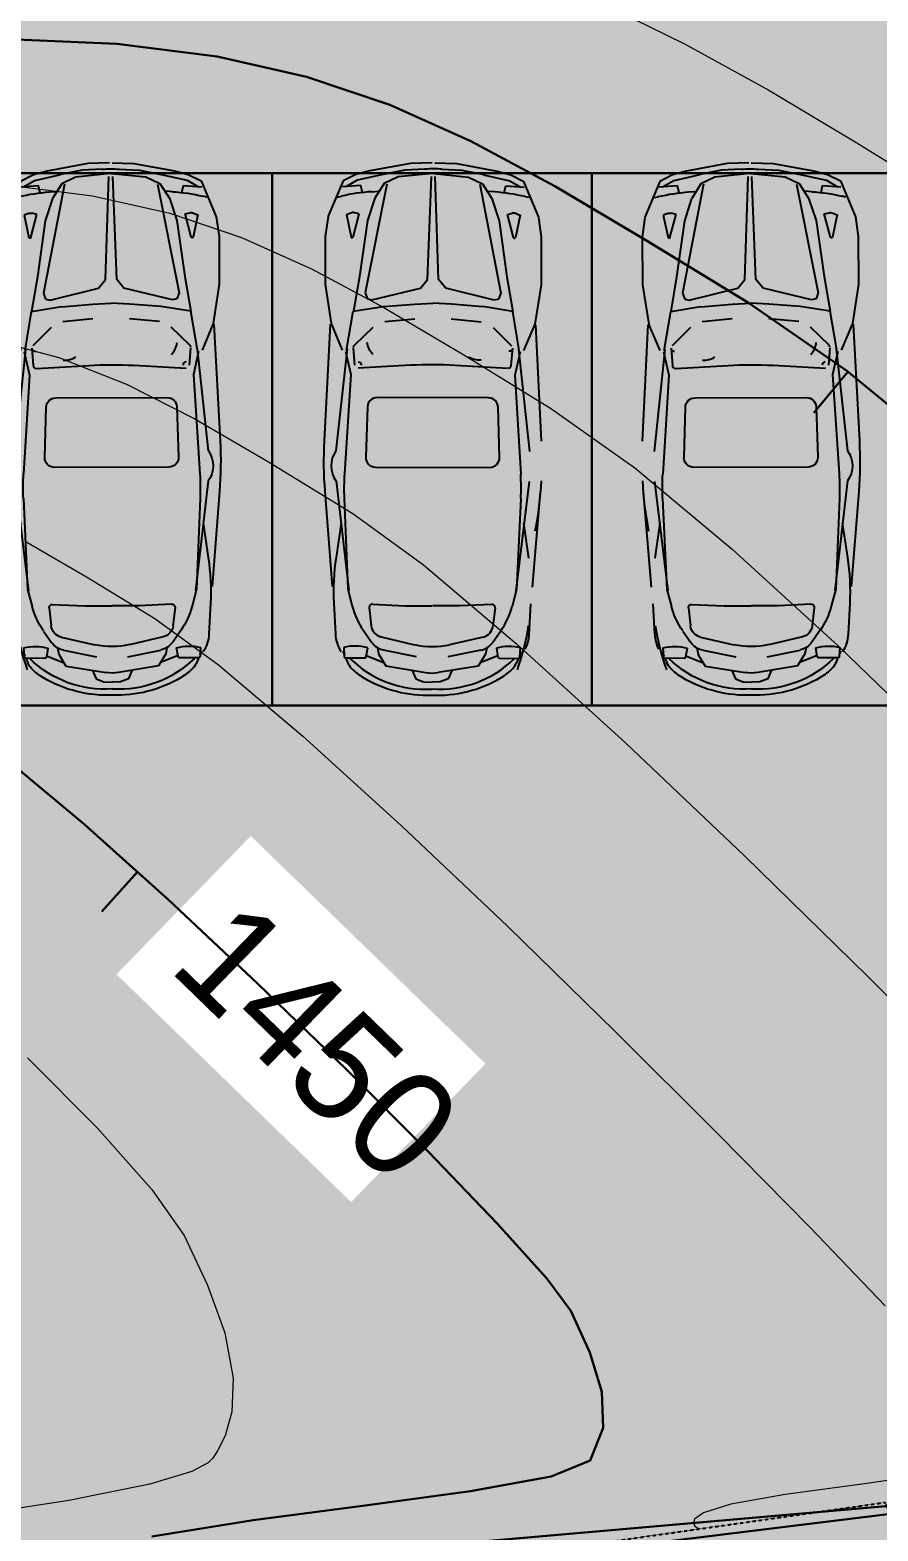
# Model space of a CAD drawing. Header units: millimetres. Extents: x 474337 to 1180020, y 4124662 to 4776603.
# Drawn here: x 625297 to 633255, y 4267939 to 4282035 of the extents above; entities that cross this region are included whole.
import ezdxf

# ---------------------------------------------------------------- set-up
doc = ezdxf.new("R2010")
doc.units = ezdxf.units.MM
doc.linetypes.add('Д_ТРОТ_ТРУБА', pattern=[3, 1.5, -1.5])
for name, color, linetype in [('(025) Дорога', 7, 'Continuous'), ('(031) Горизонтали', 42, 'Continuous'), ('(040) Ограда', 7, 'Continuous'), ('1', 7, 'Continuous')]:
    doc.layers.add(name, color=color, linetype=linetype)
doc.layers.add('(032) Горизонтали утолщенные', color=32, linetype='Continuous', lineweight=30)
doc.layers.add('(042) Бергштрих11', color=32, linetype='Continuous', lineweight=30)
doc.styles.add('P-131', font='')
doc.styles.get('P-131').set_extended_font_data('P131')
doc.linetypes.add('ОГРАДА_V_ПРОВ', pattern='A,2.5,["v",Standard,S=1,R=0,X=0,Y=0],5,["v",Standard,S=1,R=180,X=0,Y=0],2.5', length=10)

# ---------------------------------------------------------------- blocks, each defined once
blk = doc.blocks.new('gfdghdf')
at = {"linetype": 'Continuous', "extrusion": (-0.251932, 0.967745, 0), "elevation": -538515}
blk.add_lwpolyline([(-764363, 0), (-764228, 0)], dxfattribs=at)
at = {"linetype": 'Continuous', "extrusion": (-0.17673, 0.984259, 0), "elevation": -478111}
blk.add_lwpolyline([(-803916, 0), (-803529, 0)], dxfattribs=at)
at = {"linetype": 'Continuous'}
for points in [[(875706, -328571), (875503, -328612)], [(875894, -328561), (875706, -328571)], [(875986, -328503), (876190, -328510)], [(876054, -328562), (876242, -328573)], [(876571, -328581), (876701, -328616)], [(875247, -328612), (875126, -328673)], [(875537, -328702), (875334, -329724)], [(875967, -328602), (875644, -328635)], [(876435, -328700), (876522, -328837)], [(875074, -328824), (875110, -328816)], [(875396, -328774), (875455, -328770)], [(874985, -329010), (874958, -329195)], [(875198, -328975), (875157, -328990)], [(875277, -328983), (875232, -328973)], [(876726, -329205), (876668, -328987)], [(876748, -328979), (876788, -328994)], [(875355, -329044), (875279, -329571)], [(876590, -329047), (876663, -329575)], [(876961, -329015), (876986, -329201)], [(874958, -329195), (874957, -329642)], [(876090, -329681), (876023, -329600)], [(875334, -329724), (875355, -329780)], [(875503, -329852), (875798, -329829)], [(875798, -329829), (875970, -329820)], [(876143, -329830), (875970, -329820)], [(876437, -329854), (876143, -329830)], [(875006, -330019), (874948, -331113)], [(875014, -330013), (875118, -330261)], [(875233, -330217), (875407, -330045)], [(875150, -330275), (875199, -330492)], [(876715, -330245), (876702, -330407)], [(876788, -330279), (876738, -330497)], [(875199, -330492), (875138, -331423)], [(876738, -330497), (876794, -331427)], [(876872, -331495), (876746, -332524)], [(875135, -331653), (875170, -332507)], [(876795, -331657), (876755, -332511)], [(876218, -332665), (875964, -332664)], [(875318, -332896), (875393, -333004)], [(876440, -332957), (876125, -333029)], [(876606, -332900), (876530, -333007)], [(875448, -333056), (875459, -333114)], [(876799, -333094), (876782, -333132)], [(875152, -333153), (875329, -333153)], [(875527, -333227), (875902, -333290)], [(876578, -333133), (876413, -333199)]]:
    blk.add_lwpolyline(points, dxfattribs=at)
at = {"linetype": 'Continuous', "extrusion": (-0.029487, 0.999565, 0), "elevation": -354190}
blk.add_lwpolyline([(-865895, 0), (-865691, 0)], dxfattribs=at)
at = {"linetype": 'Continuous', "extrusion": (0.0038, 0.999993, 0)}
for points, elevation in [([(-877204, 0), (-877204, 0)], -325172), ([(-877853, 0), (-878029, 0)], -329823), ([(-877218, 0), (-877218, 0)], -330172)]:
    blk.add_lwpolyline(points, dxfattribs=dict(at, elevation=elevation))
at = {"linetype": 'Continuous', "extrusion": (0.182268, 0.983249, 0), "elevation": -163306}
blk.add_lwpolyline([(-921390, 0), (-921777, 0)], dxfattribs=at)
at = {"linetype": 'Continuous', "extrusion": (0.202344, 0.979314, 0), "elevation": -144473}
blk.add_lwpolyline([(-924601, 0), (-924809, 0)], dxfattribs=at)
at = {"linetype": 'Continuous', "extrusion": (0.921507, -0.388361, 0), "elevation": 934079}
blk.add_lwpolyline([(36991, 0), (36625, 0)], dxfattribs=at)
at = {"linetype": 'Continuous', "extrusion": (-0.078889, 0.996883, 0), "elevation": -396741}
blk.add_lwpolyline([(-846634, 0), (-846461, 0)], dxfattribs=at)
at = {"linetype": 'Continuous', "extrusion": (-0.505629, 0.862751, 0), "elevation": -726113}
blk.add_lwpolyline([(-588945, 0), (-588824, 0)], dxfattribs=at)
at = {"linetype": 'Continuous', "extrusion": (-0.217571, 0.976044, 0), "elevation": -511224}
blk.add_lwpolyline([(-783033, 0), (-782782, 0)], dxfattribs=at)
at = {"linetype": 'Continuous', "extrusion": (0.976931, 0.213554, 0), "elevation": 784903}
blk.add_lwpolyline([(-508123, 0), (-508054, 0)], dxfattribs=at)
at = {"linetype": 'Continuous', "extrusion": (-0.840463, 0.54187, 0), "elevation": -913947}
blk.add_lwpolyline([(-198156, 0), (-197993, 0)], dxfattribs=at)
at = {"linetype": 'Continuous', "extrusion": (-0.432014, 0.901867, 0), "elevation": -674675}
blk.add_lwpolyline([(-647740, 0), (-647594, 0)], dxfattribs=at)
at = {"linetype": 'Continuous', "extrusion": (0.999267, -0.038273, 0), "elevation": 887892}
blk.add_lwpolyline([(-295834, 0), (-294865, 0)], dxfattribs=at)
at = {"linetype": 'Continuous', "extrusion": (0.106037, 0.994362, 0), "elevation": -233863}
blk.add_lwpolyline([(-905886, 0), (-906211, 0)], dxfattribs=at)
at = {"linetype": 'Continuous', "extrusion": (0.999479, 0.032271, 0), "elevation": 864930}
blk.add_lwpolyline([(-357698, 0), (-356730, 0)], dxfattribs=at)
at = {"linetype": 'Continuous', "extrusion": (0.437084, 0.899421, 0), "elevation": 87436}
blk.add_lwpolyline([(-931808, 0), (-931953, 0)], dxfattribs=at)
at = {"linetype": 'Continuous', "extrusion": (0.98196, 0.189087, 0), "elevation": 798446}
blk.add_lwpolyline([(-488493, 0), (-489535, 0)], dxfattribs=at)
at = {"linetype": 'Continuous', "extrusion": (0.223062, 0.974804, 0), "elevation": -124833}
blk.add_lwpolyline([(-927664, 0), (-927916, 0)], dxfattribs=at)
at = {"linetype": 'Continuous', "extrusion": (0.975714, -0.21905, 0), "elevation": 927369}
blk.add_lwpolyline([(-128773, 0), (-128704, 0)], dxfattribs=at)
at = {"linetype": 'Continuous', "extrusion": (0.084499, 0.996424, 0), "elevation": -253466}
blk.add_lwpolyline([(-901295, 0), (-901468, 0)], dxfattribs=at)
at = {"linetype": 'Continuous', "extrusion": (0.510478, 0.859891, 0), "elevation": 164910}
blk.add_lwpolyline([(-921637, 0), (-921759, 0)], dxfattribs=at)
at = {"linetype": 'Continuous', "extrusion": (0.459678, 0.888086, 0), "elevation": 111162}
blk.add_lwpolyline([(-929643, 0), (-929778, 0)], dxfattribs=at)
at = {"linetype": 'Continuous', "extrusion": (0.923679, 0.383168, 0), "elevation": 683962}
blk.add_lwpolyline([(-639562, 0), (-639927, 0)], dxfattribs=at)
at = {"linetype": 'Continuous', "extrusion": (0.949605, -0.31345, 0), "elevation": 934380}
blk.add_lwpolyline([(-37861, 0), (-38082, 0)], dxfattribs=at)
at = {"linetype": 'Continuous', "extrusion": (0.072135, 0.997395, 0), "elevation": -264690}
blk.add_lwpolyline([(-897984, 0), (-897925, 0)], dxfattribs=at)
at = {"linetype": 'Continuous', "extrusion": (-0.951354, -0.308099, 0), "elevation": -732569}
blk.add_lwpolyline([(582897, 0), (583117, 0)], dxfattribs=at)
at = {"linetype": 'Continuous', "extrusion": (0.23007, 0.973174, 0), "elevation": -118267}
blk.add_lwpolyline([(-929003, 0), (-928966, 0)], dxfattribs=at)
at = {"linetype": 'Continuous', "extrusion": (0.978929, 0.204202, 0), "elevation": 789537}
blk.add_lwpolyline([(-500766, 0), (-500981, 0)], dxfattribs=at)
at = {"linetype": 'Continuous', "extrusion": (0.965633, -0.259911, 0), "elevation": 930703}
blk.add_lwpolyline([(-90408, 0), (-90182, 0)], dxfattribs=at)
at = {"linetype": 'Continuous', "extrusion": (-0.213383, 0.976969, 0), "elevation": -508476}
blk.add_lwpolyline([(-786278, 0), (-786324, 0)], dxfattribs=at)
at = {"linetype": 'Continuous', "extrusion": (-0.977764, 0.209709, 0), "elevation": -926285}
blk.add_lwpolyline([(137808, 0), (138023, 0)], dxfattribs=at)
at = {"linetype": 'Continuous', "extrusion": (-0.999993, 0.0038, 0), "elevation": -878231}
blk.add_lwpolyline([(325866, 0), (326312, 0)], dxfattribs=at)
at = {"linetype": 'Continuous', "extrusion": (0.985139, -0.171761, 0), "elevation": 918879}
blk.add_lwpolyline([(-174334, 0), (-174664, 0)], dxfattribs=at)
at = {"linetype": 'Continuous', "extrusion": (0.98609, 0.166213, 0), "elevation": 809689}
blk.add_lwpolyline([(-470703, 0), (-471033, 0)], dxfattribs=at)
at = {"linetype": 'Continuous', "extrusion": (0.988536, 0.150986, 0), "elevation": 815155}
blk.add_lwpolyline([(-457969, 0), (-458344, 0)], dxfattribs=at)
at = {"linetype": 'Continuous', "extrusion": (-0.234806, 0.972042, 0), "elevation": -526118}
blk.add_lwpolyline([(-773486, 0), (-773954, 0)], dxfattribs=at)
at = {"linetype": 'Continuous', "extrusion": (-0.770892, 0.636965, 0), "elevation": -885183}
blk.add_lwpolyline([(-303739, 0), (-303844, 0)], dxfattribs=at)
at = {"linetype": 'Continuous', "extrusion": (0.240274, 0.970705, 0), "elevation": -109522}
blk.add_lwpolyline([(-930107, 0), (-929639, 0)], dxfattribs=at)
at = {"linetype": 'Continuous', "extrusion": (0.98767, -0.156548, 0), "elevation": 917777}
blk.add_lwpolyline([(-188293, 0), (-188668, 0)], dxfattribs=at)
at = {"linetype": 'Continuous', "extrusion": (-0.15576, 0.987795, 0), "elevation": -462194}
blk.add_lwpolyline([(-813155, 0), (-813440, 0)], dxfattribs=at)
at = {"linetype": 'Continuous', "extrusion": (0.232859, 0.972511, 0), "elevation": -116881}
blk.add_lwpolyline([(-928084, 0), (-928127, 0)], dxfattribs=at)
at = {"linetype": 'Continuous', "extrusion": (0.161318, 0.986902, 0), "elevation": -184148}
blk.add_lwpolyline([(-918454, 0), (-918170, 0)], dxfattribs=at)
at = {"linetype": 'Continuous', "extrusion": (-0.22738, 0.973806, 0), "elevation": -520464}
blk.add_lwpolyline([(-778638, 0), (-778595, 0)], dxfattribs=at)
at = {"linetype": 'Continuous', "extrusion": (0.934842, -0.355064, 0), "elevation": 936564}
blk.add_lwpolyline([(3008, 0), (2948, 0)], dxfattribs=at)
at = {"linetype": 'Continuous', "extrusion": (0.985646, -0.168826, 0), "elevation": 918354}
blk.add_lwpolyline([(-177771, 0), (-177401, 0)], dxfattribs=at)
at = {"linetype": 'Continuous', "extrusion": (-0.091916, 0.995767, 0), "elevation": -409071}
blk.add_lwpolyline([(-841479, 0), (-841762, 0)], dxfattribs=at)
at = {"linetype": 'Continuous', "extrusion": (0.09752, 0.995234, 0), "elevation": -242954}
blk.add_lwpolyline([(-904144, 0), (-904427, 0)], dxfattribs=at)
at = {"linetype": 'Continuous', "extrusion": (0.986581, 0.163275, 0), "elevation": 811089}
blk.add_lwpolyline([(-468989, 0), (-468619, 0)], dxfattribs=at)
at = {"linetype": 'Continuous', "extrusion": (0.706034, 0.708178, 0), "elevation": 385129}
blk.add_lwpolyline([(-853767, 0), (-854011, 0)], dxfattribs=at)
at = {"linetype": 'Continuous', "extrusion": (-0.919574, 0.392918, 0), "elevation": -936068}
blk.add_lwpolyline([(-41084, 0), (-40815, 0)], dxfattribs=at)
at = {"linetype": 'Continuous', "extrusion": (0.998867, 0.047584, 0), "elevation": 860236}
blk.add_lwpolyline([(-371379, 0), (-372474, 0)], dxfattribs=at)
at = {"linetype": 'Continuous', "extrusion": (0.993935, -0.109967, 0), "elevation": 906174}
blk.add_lwpolyline([(-232009, 0), (-232972, 0)], dxfattribs=at)
at = {"linetype": 'Continuous', "extrusion": (0.99734, 0.072893, 0), "elevation": 848823}
blk.add_lwpolyline([(-393322, 0), (-393159, 0)], dxfattribs=at)
at = {"linetype": 'Continuous', "extrusion": (0.994538, 0.104371, 0), "elevation": 837516}
blk.add_lwpolyline([(-419962, 0), (-420925, 0)], dxfattribs=at)
at = {"linetype": 'Continuous', "extrusion": (-0.055292, 0.99847, 0), "elevation": -378321}
blk.add_lwpolyline([(-856150, 0), (-855658, 0)], dxfattribs=at)
at = {"linetype": 'Continuous', "extrusion": (0.060912, 0.998143, 0), "elevation": -276422}
blk.add_lwpolyline([(-895170, 0), (-894677, 0)], dxfattribs=at)
at = {"linetype": 'Continuous', "extrusion": (0.999436, -0.033589, 0), "elevation": 885972}
blk.add_lwpolyline([(-301206, 0), (-301678, 0)], dxfattribs=at)
at = {"linetype": 'Continuous', "extrusion": (0.002815, 0.999996, 0)}
for points, elevation in [([(-877418, 0), (-876372, 0)], -328242), ([(-876358, 0), (-877433, 0)], -328895)]:
    blk.add_lwpolyline(points, dxfattribs=dict(at, elevation=elevation))
at = {"linetype": 'Continuous', "extrusion": (0.999609, 0.027963, 0), "elevation": 866988}
blk.add_lwpolyline([(-355653, 0), (-355181, 0)], dxfattribs=at)
at = {"linetype": 'Continuous', "extrusion": (0.99325, 0.115994, 0), "elevation": 830702}
blk.add_lwpolyline([(-430754, 0), (-431791, 0)], dxfattribs=at)
at = {"linetype": 'Continuous', "extrusion": (0.996917, 0.078459, 0), "elevation": 846240}
blk.add_lwpolyline([(-399214, 0), (-400111, 0)], dxfattribs=at)
at = {"linetype": 'Continuous', "extrusion": (0.99646, -0.084069, 0), "elevation": 901749}
blk.add_lwpolyline([(-256693, 0), (-257591, 0)], dxfattribs=at)
at = {"linetype": 'Continuous', "extrusion": (0.989087, -0.147333, 0), "elevation": 914456}
blk.add_lwpolyline([(-199330, 0), (-199660, 0)], dxfattribs=at)
at = {"linetype": 'Continuous', "extrusion": (0.989901, 0.141763, 0), "elevation": 820916}
blk.add_lwpolyline([(-452837, 0), (-453167, 0)], dxfattribs=at)
at = {"linetype": 'Continuous', "extrusion": (0.967532, 0.252748, 0), "elevation": 762715}
blk.add_lwpolyline([(-542908, 0), (-543073, 0)], dxfattribs=at)
at = {"linetype": 'Continuous', "extrusion": (0.966094, -0.25819, 0), "elevation": 932879}
blk.add_lwpolyline([(-94868, 0), (-95032, 0)], dxfattribs=at)
at = {"linetype": 'Continuous', "extrusion": (0.998723, 0.050513, 0), "elevation": 857119}
blk.add_lwpolyline([(-376415, 0), (-376706, 0)], dxfattribs=at)
at = {"linetype": 'Continuous', "extrusion": (0.056167, 0.998421, 0), "elevation": -282953}
blk.add_lwpolyline([(-892705, 0), (-893009, 0)], dxfattribs=at)
at = {"linetype": 'Continuous', "extrusion": (0.000510264, 1, 0), "elevation": -332217}
blk.add_lwpolyline([(-875877, 0), (-876130, 0)], dxfattribs=at)
at = {"linetype": 'Continuous', "extrusion": (-0.050546, 0.998722, 0), "elevation": -376529}
blk.add_lwpolyline([(-858588, 0), (-858283, 0)], dxfattribs=at)
at = {"linetype": 'Continuous', "extrusion": (0.998423, -0.056134, 0), "elevation": 894176}
blk.add_lwpolyline([(-282897, 0), (-283187, 0)], dxfattribs=at)
at = {"linetype": 'Continuous', "extrusion": (0.993534, 0.113536, 0), "elevation": 831940}
blk.add_lwpolyline([(-429915, 0), (-430087, 0)], dxfattribs=at)
at = {"linetype": 'Continuous', "extrusion": (0.992879, -0.119127, 0), "elevation": 909943}
blk.add_lwpolyline([(-225893, 0), (-226064, 0)], dxfattribs=at)
at = {"linetype": 'Continuous', "extrusion": (0.228817, 0.973469, 0), "elevation": -123796}
blk.add_lwpolyline([(-928441, 0), (-928765, 0)], dxfattribs=at)
at = {"linetype": 'Continuous', "extrusion": (0.92258, 0.385807, 0), "elevation": 678863}
for points in [[(-644930, 0), (-644972, 0)], [(-645004, 0), (-645043, 0)]]:
    blk.add_lwpolyline(points, dxfattribs=at)
at = {"linetype": 'Continuous', "extrusion": (0.998065, 0.062177, 0), "elevation": 852730}
blk.add_lwpolyline([(-386823, 0), (-386908, 0)], dxfattribs=at)
at = {"linetype": 'Continuous', "extrusion": (0.985667, -0.168704, 0), "elevation": 918999}
blk.add_lwpolyline([(-180691, 0), (-180608, 0)], dxfattribs=at)
at = {"linetype": 'Continuous', "extrusion": (0.205763, 0.978602, 0), "elevation": -145805}
blk.add_lwpolyline([(-925622, 0), (-925305, 0)], dxfattribs=at)
at = {"linetype": 'Continuous', "extrusion": (-0.200251, 0.979745, 0), "elevation": -501837}
blk.add_lwpolyline([(-791966, 0), (-791650, 0)], dxfattribs=at)
at = {"linetype": 'Continuous', "extrusion": (0.98171, -0.190384, 0), "elevation": 923852}
blk.add_lwpolyline([(-160101, 0), (-160160, 0)], dxfattribs=at)
at = {"linetype": 'Continuous', "extrusion": (0.986601, 0.163153, 0), "elevation": 810480}
blk.add_lwpolyline([(-471614, 0), (-471697, 0)], dxfattribs=at)
at = {"linetype": 'Continuous', "extrusion": (0.997699, -0.067795, 0), "elevation": 897353}
blk.add_lwpolyline([(-272936, 0), (-272850, 0)], dxfattribs=at)
at = {"linetype": 'Continuous', "extrusion": (0.376222, 0.926529, 0), "elevation": 20670}
blk.add_lwpolyline([(-936362, 0), (-936540, 0)], dxfattribs=at)
at = {"linetype": 'Continuous', "extrusion": (0.85574, 0.517406, 0), "elevation": 576810}
blk.add_lwpolyline([(-738027, 0), (-738159, 0)], dxfattribs=at)
at = {"linetype": 'Continuous', "extrusion": (-0.159374, 0.987218, 0), "elevation": -468645}
blk.add_lwpolyline([(-812084, 0), (-811704, 0)], dxfattribs=at)
at = {"linetype": 'Continuous', "extrusion": (0.852814, -0.522215, 0), "elevation": 921419}
blk.add_lwpolyline([(173615, 0), (173484, 0)], dxfattribs=at)
at = {"linetype": 'Continuous', "extrusion": (0.920393, -0.390994, 0), "elevation": 937237}
blk.add_lwpolyline([(36172, 0), (36133, 0)], dxfattribs=at)
at = {"linetype": 'Continuous', "extrusion": (0.920929, 0.389731, 0), "elevation": 676641}
blk.add_lwpolyline([(-648235, 0), (-648320, 0)], dxfattribs=at)
at = {"linetype": 'Continuous', "extrusion": (0.368249, 0.929727, 0), "elevation": 12593}
blk.add_lwpolyline([(-937018, 0), (-937097, 0)], dxfattribs=at)
at = {"linetype": 'Continuous', "extrusion": (0.06153, 0.998105, 0), "elevation": -278852}
blk.add_lwpolyline([(-894736, 0), (-894813, 0)], dxfattribs=at)
at = {"linetype": 'Continuous', "extrusion": (-0.055911, 0.998436, 0), "elevation": -381836}
blk.add_lwpolyline([(-856029, 0), (-855951, 0)], dxfattribs=at)
at = {"linetype": 'Continuous', "extrusion": (-0.363009, 0.931785, 0), "elevation": -628646}
blk.add_lwpolyline([(-695340, 0), (-695261, 0)], dxfattribs=at)
at = {"linetype": 'Continuous', "extrusion": (0.91872, -0.394909, 0), "elevation": 936544}
blk.add_lwpolyline([(39815, 0), (39731, 0)], dxfattribs=at)
at = {"linetype": 'Continuous'}
for centre, radius, start, end in [((875970, -330006), 1446, 86.6764, 93.0011), ((875516, -330578), 1808, 93.8141, 102.9786), ((876420, -330580), 1808, 76.6988, 85.8634), ((875219, -329031), 60.3, 77.3568, 109.9165), ((876727, -329036), 60.3, 69.761, 102.3207), ((875210, -329198), 9.04, 191.7828, 344.9352), ((876735, -329202), 9.04, 194.7423, 347.8947), ((875959, -334014), 3615, 86.5079, 93.1696), ((875445, -330798), 90.4, 89.8963, 178.0751), ((876491, -330801), 90.4, 1.6024, 89.7811), ((878558, -331305), 3615, 176.95, 184.5), ((875259, -331349), 245, 145.1183, 215.246), ((875429, -331270), 90.4, 178.0751, 269.9708), ((876504, -331273), 90.4, 269.7067, 1.6024), ((877303, -331564), 2169, 176.2715, 182.3461), ((874628, -331556), 2169, 357.3314, 3.406), ((877205, -332530), 2169, 171.5276, 182.8954), ((875911, -332483), 723, 194.6402, 214.8252), ((875401, -332677), 30.1, 86.7802, 186.5192), ((876523, -332680), 30.1, 353.1583, 92.8973), ((876014, -332483), 723, 324.8523, 345.0373), ((875390, -332913), 337, 182.7128, 212.5653), ((875510, -332837), 121, 186.5192, 256.7726), ((876413, -332839), 121, 282.9049, 353.1583), ((875235, -333473), 432, 73.5417, 103.7991), ((875542, -332901), 181, 214.8252, 258.1259), ((875963, -332324), 723, 256.7726, 282.9049), ((876382, -332903), 181, 281.5516, 324.8523), ((876685, -333477), 432, 75.8783, 106.1358), ((875152, -333138), 15.1, 183.5648, 269.8952), ((875334, -333123), 181, 202.6938, 223.5116), ((875896, -332442), 1005, 225.3758, 273.6501), ((875329, -333138), 15.1, 269.8952, 350.2875), ((876030, -332442), 1005, 266.0273, 314.3017), ((876593, -333142), 15.1, 189.39, 269.7822), ((876588, -333127), 181, 316.1659, 336.9836), ((876770, -333142), 15.1, 269.7822, 356.1127), ((875578, -332892), 517, 223.5116, 239.4375), ((875925, -332304), 1200, 239.4375, 271.8258), ((875962, -332933), 362, 260.5069, 279.1706), ((876002, -332304), 1200, 267.8517, 300.2399), ((876346, -332894), 517, 300.2399, 316.1659)]:
    blk.add_arc(centre, radius, start, end, dxfattribs=at)
at = {"linetype": 'Continuous', "extrusion": (0, 0, -1)}
for centre, radius, start, end in [((-875254, -330238), 30.1, 4.6157, 54.2052), ((-875533, -330174), 181, 315.0261, 354.3428), ((-876685, -330242), 30.1, 225.5224, 275.112), ((-875266, -330401), 30.1, 93.6051, 182.5946), ((-876405, -330176), 181, 264.8391, 304.1558), ((-876672, -330405), 30.1, 175.9328, 264.9223), ((-873375, -331290), 3615, 183.1629, 190.7129), ((-874720, -332523), 2169, 188.5854, 199.9532), ((-876533, -332916), 337, 177.4001, 207.2526)]:
    blk.add_arc(centre, radius, start, end, dxfattribs=at)
blk = doc.blocks.new('vc gdgdhfj')
at = {"color": 250, "lineweight": 30}
for p, q in [((45, 5), (0, 5)), ((36, 0), (36, 5)), ((39, 0), (39, 5)), ((45, 0), (0, 0))]:
    blk.add_line(p, q, dxfattribs=at)
at = {"layer": '1', "yscale": 0.001, "zscale": 0.001}
for p, xscale in [((910.46, 333.599), -0.001), ((-838.46, 333.599), 0.001)]:
    blk.add_blockref('gfdghdf', p, dxfattribs=dict(at, xscale=xscale))
at = {"layer": '1', "extrusion": (0, 0, -1), "xscale": 0.001, "yscale": 0.001, "zscale": -0.001}
blk.add_blockref('gfdghdf', (-916.46, 333.599), dxfattribs=at)

msp = doc.modelspace()

# ---------------------------------------------------------------- hatches: boundary and pattern name
at = {"lineweight": 30, "true_color": 0xababab}
h = msp.add_hatch(color=253, dxfattribs=at)
h.dxf.hatch_style = 1
edge = h.paths.add_edge_path()
edge.add_arc((619841, 4295676), 500, 50.2351, 180)
edge.add_line((619341, 4295676), (619341, 4291692))
edge.add_line((619341, 4291692), (624540, 4291692))
edge.add_line((624540, 4291692), (624540, 4287192))
edge.add_arc((625040, 4287192), 500, 180, 270)
edge.add_line((625040, 4286692), (630037, 4286692))
edge.add_arc((630037, 4287192), 500, 270, 410.2351)
edge.add_line((630356, 4287576), (620161, 4296060))
edge = h.paths.add_edge_path()
edge.add_line((610341, 4291692), (603540, 4291692))
edge.add_line((603540, 4291692), (603540, 4287192))
edge.add_arc((603040, 4287192), 500, 270, 360, ccw=False)
edge.add_line((603040, 4286692), (598069, 4286692))
edge.add_arc((598069, 4287192), 500, 180, 270, ccw=False)
edge.add_line((597569, 4287192), (597569, 4288070))
edge.add_arc((598069, 4288070), 500, 123.316, 180, ccw=False)
edge.add_line((597795, 4288488), (609566, 4296225))
edge.add_arc((609841, 4295807), 500, 0, 123.316, ccw=False)
edge.add_line((610341, 4295807), (610341, 4291692))
h.paths.add_polyline_path([(592705, 4292323), (589959, 4296501), (594973, 4299797), (597719, 4295618)])
edge = h.paths.add_edge_path()
edge.add_line((612521, 4311331), (616144, 4313712))
edge.add_line((616144, 4313712), (616144, 4313712))
edge.add_line((616144, 4313712), (586230, 4294051))
edge.add_line((586230, 4294051), (576018, 4294051))
edge.add_line((576018, 4294051), (576018, 4278593))
edge.add_line((576018, 4278593), (591569, 4278593))
edge.add_line((591569, 4278593), (591568, 4275692))
edge.add_line((591568, 4275692), (636569, 4275692))
edge.add_line((636569, 4275692), (636569, 4279871))
edge.add_arc((637069, 4279871), 500, 62.684, 180, ccw=False)
edge.add_line((637298, 4280315), (646249, 4275692))
edge.add_line((646249, 4275692), (646249, 4275692))
edge.add_line((646249, 4275692), (647043, 4269815))
edge.add_line((647043, 4269815), (652756, 4270586))
edge.add_line((652756, 4270586), (665247, 4271892))
edge.add_line((665247, 4271892), (665093, 4272980))
edge.add_line((665093, 4272980), (651699, 4284126))
edge.add_line((651699, 4284126), (644954, 4284126))
edge.add_arc((644949, 4284626), 500, 141.0759, 270.5181, ccw=False)
edge.add_line((644560, 4284940), (647081, 4287969))
edge.add_line((647081, 4287969), (619409, 4310996))
edge.add_line((619409, 4310996), (616211, 4307153))
edge.add_line((616211, 4307153), (615268, 4307153))
edge.add_line((615268, 4307153), (612521, 4311331))
at = {"lineweight": 30}
h = msp.add_hatch(color=74, dxfattribs=at)
h.dxf.hatch_style = 1
h.paths.add_polyline_path([(581511, 4268161), (579264, 4278593), (576018, 4278593), (576018, 4294051), (573306, 4295568), (570228, 4292149), (568791, 4289068), (569794, 4277604), (580972, 4266161), (591328, 4264863), (606699, 4265707), (623510, 4266886), (637609, 4268620), (606124, 4265794), (591609, 4264981)])
h = msp.add_hatch(color=74, dxfattribs=at)
h.dxf.hatch_style = 1
h.paths.add_polyline_path([(639376, 4270519), (639122, 4272413), (638975, 4273503), (641156, 4273796), (641023, 4274788), (642043, 4274925), (643530, 4275124), (645482, 4275387), (645456, 4275585), (646249, 4275692), (591568, 4275692), (591569, 4278593), (579264, 4278593), (581511, 4268161), (591609, 4264981), (606124, 4265794), (637633, 4268550), (637502, 4269449), (637388, 4270230)])
at = {"lineweight": 30, "true_color": 0xababab}
h = msp.add_hatch(color=253, dxfattribs=at)
h.dxf.hatch_style = 1
h.paths.add_polyline_path([(623844, 4262897), (638200, 4264663), (638079, 4265491), (637623, 4268622), (623510, 4266886), (620939, 4266772), (606699, 4265707), (591328, 4264863), (580972, 4266161), (569794, 4277604), (570344, 4271317), (579088, 4262366), (589702, 4261036), (591412, 4260862), (606958, 4261715), (621177, 4262778)])

# ---------------------------------------------------------------- linework, layer by layer
at = {"layer": '(025) Дорога', "linetype": 'Д_ТРОТ_ТРУБА', "elevation": 1447294, "flags": 128}
msp.add_lwpolyline([(631389, 4259842), (627882, 4267431), (633322, 4268207), (636338, 4260860)], dxfattribs=at)
at = {"layer": '(031) Горизонтали', "color": 42, "linetype": 'Continuous', "lineweight": 0}
for points, elevation in [([(630648, 4282294), (631440, 4281907), (632230, 4281469), (633041, 4280985), (633896, 4280460), (634829, 4279823), (635653, 4279149), (636380, 4278459), (637026, 4277774), (637604, 4277115), (638128, 4276504), (638613, 4275960), (639073, 4275507), (639632, 4275013), (640123, 4274589), (640568, 4274216), (640992, 4273871), (641419, 4273537)], 1450990), ([(625072, 4280581), (625884, 4280479), (626608, 4280316), (627280, 4280088), (627937, 4279793), (628616, 4279429), (629352, 4278993), (630182, 4278484), (630972, 4277924), (631888, 4277160), (632883, 4276251), (633912, 4275256)], 1449990), ([(633775, 4268476), (633128, 4268380), (632383, 4268281), (631873, 4268190), (631617, 4268109), (631534, 4268049), (631524, 4268016), (631536, 4267984), (631576, 4267958)], 1448990)]:
    msp.add_lwpolyline(points, dxfattribs=dict(at, elevation=elevation))
at = {"layer": '(032) Горизонтали утолщенные', "color": 32, "linetype": 'Continuous', "lineweight": 30, "elevation": 1450490}
msp.add_lwpolyline([(625024, 4281952), (626111, 4281905), (627053, 4281787), (627893, 4281597), (628673, 4281333), (629435, 4280991), (630222, 4280568), (631076, 4280063), (632039, 4279472), (632963, 4278833), (633888, 4278075)], dxfattribs=at)
at = {"layer": '(040) Ограда', "linetype": 'ОГРАДА_V_ПРОВ', "elevation": 1456018, "flags": 128}
msp.add_lwpolyline([(654452, 4272367), (654191, 4271434), (652756, 4270586), (637766, 4268561), (606124, 4265794)], dxfattribs=at)
at = {"layer": '(042) Бергштрих11', "color": 32, "linetype": 'Continuous', "lineweight": 30}
for p, q in [((632972, 4278826, 1450490), (632655, 4278439, 1450490)), ((626304, 4274130, 1448490), (625970, 4273758, 1448490))]:
    msp.add_line(p, q, dxfattribs=at)
at = {"lineweight": 30}
for p, q in [((627569, 4275692, 1449490), (627569, 4280692, 1449490)), ((630569, 4275692, 1449490), (630569, 4280692, 1449490)), ((636569, 4275692, 1449490), (591569, 4275692, 1449490))]:
    msp.add_line(p, q, dxfattribs=at)
at = {"lineweight": 30, "elevation": 1452868}
msp.add_lwpolyline([(638000, 4268668), (623510, 4266886), (620939, 4266772), (606699, 4265707), (591328, 4264863), (580972, 4266161), (568612, 4278814)], dxfattribs=at)

# ---------------------------------------------------------------- block references
at = {"color": 1, "lineweight": 30, "xscale": 999.9999999813735, "yscale": 999.9999999813735, "zscale": 999.9999999813735}
msp.add_blockref('vc gdgdhfj', (591569, 4275692, 1449490), dxfattribs=at)

# ---------------------------------------------------------------- next in the draw order: wipeouts: each hides what was drawn before it
msp.add_wipeout([(626108, 4273167), (628310, 4271028), (629572, 4272327), (627369, 4274466)]).translate(0, 0, 1448490).dxf.layer = '(032) Горизонтали утолщенные'

# ---------------------------------------------------------------- next in the draw order: linework, layer by layer
at = {"layer": '(031) Горизонтали', "color": 42, "linetype": 'Continuous', "lineweight": 0}
for points, elevation in [([(624894, 4279138), (625568, 4278959), (626202, 4278708), (626843, 4278383), (627535, 4277980), (628325, 4277496), (628990, 4277012), (629863, 4276272), (630887, 4275340), (632003, 4274279), (633155, 4273152), (634287, 4272024)], 1449490), ([(625268, 4277226), (625828, 4276899), (626468, 4276507), (627067, 4276072), (627857, 4275402), (628781, 4274563), (629778, 4273618), (630789, 4272631), (631757, 4271665), (632621, 4270785), (633323, 4270054)], 1448990), ([(625273, 4272383), (625926, 4271724), (626440, 4271147), (626742, 4270715), (626961, 4270248), (627124, 4269800), (627204, 4269375), (627191, 4269057), (627127, 4268832), (627057, 4268690), (627012, 4268621), (626970, 4268579), (626814, 4268497), (626422, 4268378), (625661, 4268225), (624441, 4268038)], 1447990)]:
    msp.add_lwpolyline(points, dxfattribs=dict(at, elevation=elevation))
at = {"layer": '(032) Горизонтали утолщенные', "color": 32, "linetype": 'Continuous', "lineweight": 30, "elevation": 1448490}
msp.add_lwpolyline([(625124, 4275148), (625804, 4274578), (626593, 4273870), (627433, 4273082), (628266, 4272273), (629034, 4271502), (629680, 4270827), (630146, 4270309), (630373, 4270006), (630552, 4269616), (630664, 4269247), (630676, 4268907), (630554, 4268602), (630189, 4268450), (629430, 4268312), (628443, 4268179), (627391, 4268040), (626441, 4267886)], dxfattribs=at)
at = {"color": 5, "lineweight": 30, "elevation": 1457135}
msp.add_lwpolyline([(704494, 4381337), (681980, 4364969), (664554, 4352300), (643132, 4345328), (631928, 4339904), (625260, 4334894), (619146, 4325320), (616144, 4313712), (609061, 4311271), (599001, 4301789), (580787, 4290752), (578820, 4280654), (581511, 4268161), (591609, 4264981), (606124, 4265794), (637766, 4268561), (652756, 4270586), (672002, 4269961), (697087, 4272543), (702281, 4271438), (706937, 4268833)], dxfattribs=at)
at = {"lineweight": 30, "elevation": 1452791}
msp.add_lwpolyline([(665093, 4272980), (616144, 4313712), (586230, 4294051), (576018, 4294051), (576018, 4278593), (591569, 4278593), (591568, 4275692), (646249, 4275692), (647043, 4269815), (652756, 4270586), (665247, 4271892), (665093, 4272980)], dxfattribs=at)

# ---------------------------------------------------------------- next in the draw order: texts
at = {"layer": '(032) Горизонтали утолщенные', "style": 'P-131'}
msp.add_text('1450', height=1000, rotation=315.8301, dxfattribs=at).set_placement((626582, 4273220, 1448490))

doc.saveas('drawing.dxf')
